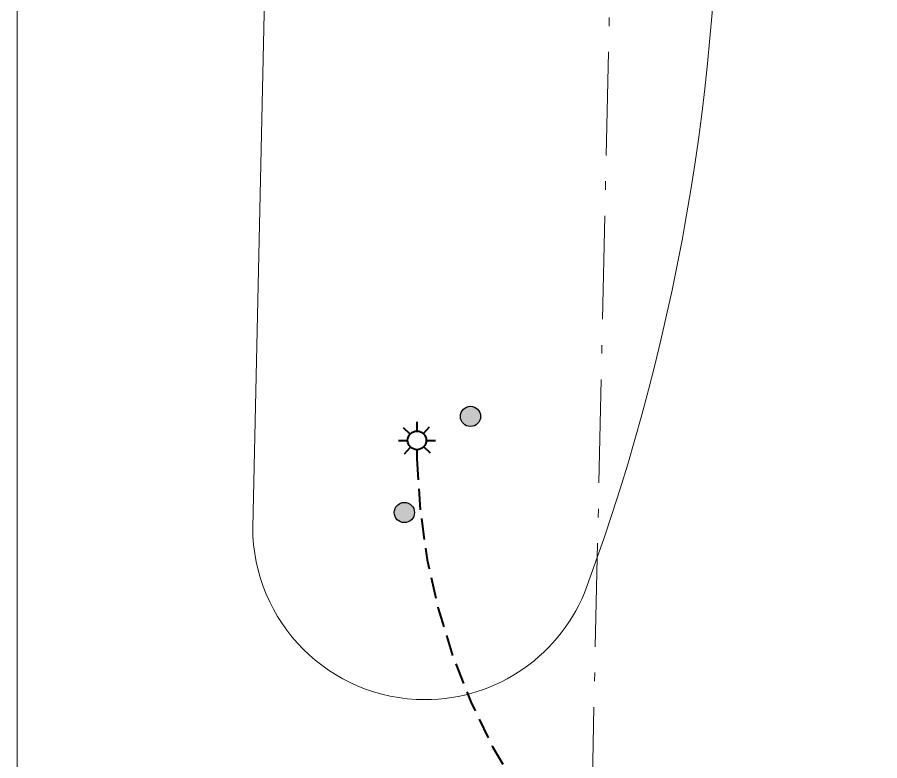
# Model space of a CAD drawing. Header units: metres. Extents: x 14 to 2416, y -346 to 476.
# Drawn here: x 13.82 to 23.82, y -91.25 to -82.62 of the extents above; entities that cross this region are included whole.
import ezdxf

# ---------------------------------------------------------------- set-up
doc = ezdxf.new("R2010")
doc.units = ezdxf.units.M
doc.linetypes.add('ACAD_ISO10W100', pattern=[18, 12, -3, 0, -3])
doc.linetypes.add('Dash Style-2', pattern=[0.694425, 0.48607, -0.208355])
doc.layers.get('Defpoints').update_dxf_attribs({"color": 6})
for name, color, linetype, lineweight in [('A-ANNO-TEXT', 20, 'Continuous', 13), ('calle', 254, 'Continuous', 0), ('E Salida Luces', 22, 'Continuous', 40), ('E Tuberia Emp Piso', 24, 'Dash Style-2', 40)]:
    doc.layers.add(name, color=color, linetype=linetype, lineweight=lineweight)
doc.layers.add('MAVA Luminarias', color=1, linetype='Continuous')
doc.layers.add('SOLAR', color=7, linetype='ACAD_ISO10W100', lineweight=9, true_color=0xff1414)

# ---------------------------------------------------------------- blocks, each defined once
blk = doc.blocks.new('A$Cd6acdfdc')
at = {"layer": 'MAVA Luminarias', "transparency": 33554687}
blk.add_hatch(color=2, dxfattribs=at).paths.add_polyline_path([(0, 0.079, 1), (0.158, 0.079, 1)])
at = {"layer": 'MAVA Luminarias', "color": 2, "transparency": 33554687}
blk.add_circle((0.079, 0.079), 0.079, dxfattribs=at)
blk = doc.blocks.new('A$Cc5be7df0')
at = {"layer": 'calle'}
blk.add_line((1.814, 20.3265), (2.1766, 36.6745), dxfattribs=at)
for centre, radius, start, end in [((-17.7613, 28.237), 24.9752, 339.86032, 23.37936), ((-17.7613, 28.237), 28.9752, 333.79791, 18.79711), ((3.8116, 20.324), 1.9975, 179.9294, 269.92878), ((3.8091, 20.3265), 2, 270, 339.86032)]:
    blk.add_arc(centre, radius, start, end, dxfattribs=at)
at = {"layer": 'SOLAR', "ltscale": 0.1}
blk.add_lwpolyline([(66.0714, 43.2401), (65.5674, 13.241), (5.6578, 13.2411), (6.323, 43.2305), (66.0714, 43.2401)], dxfattribs=at)
blk = doc.blocks.new('Luz Jardin')
at = {"layer": 'E Salida Luces', "linetype": 'Continuous'}
for p, q in [((0, 0.358), (0, 0.181)), ((-0.132, 0.123), (-0.262, 0.244)), ((0.123, 0.133), (0.243, 0.263)), ((-0.358, 0.001), (-0.18, 0.001)), ((0.18, 0.001), (0.358, 0.001)), ((-0.243, -0.261), (-0.123, -0.131)), ((0.262, -0.243), (0.132, -0.122)), ((0, -0.179), (0, -0.357))]:
    blk.add_line(p, q, dxfattribs=at)
blk.add_circle((0, 0.001), 0.18, dxfattribs=at)

msp = doc.modelspace()

# ---------------------------------------------------------------- linework, layer by layer
at = {"layer": 'Defpoints', "lineweight": 13}
msp.add_lwpolyline([(13.8218, -55.133), (88.8549, -55.133), (88.8549, -109.5183), (13.8218, -109.5183)], close=True, dxfattribs=at)
at = {"layer": 'E Tuberia Emp Piso', "ltscale": 0.5}
msp.add_arc((25.8763, -87.5805), 7.4232, 181.26935, 252.45641, dxfattribs=at)

# ---------------------------------------------------------------- block references
at = {"layer": 'A-ANNO-TEXT'}
msp.add_blockref('A$Cc5be7df0', (14.7377, -108.8632), dxfattribs=at)
at = {"layer": 'E Salida Luces', "xscale": 0.6, "yscale": 0.6, "zscale": 0.6}
msp.add_blockref('Luz Jardin', (18.4549, -87.5308), dxfattribs=at)
at = {"layer": 'MAVA Luminarias', "xscale": 1.483214008569871, "yscale": 1.483214008569871, "zscale": 1.483214008569871}
for p in [(18.9584, -87.3691), (18.1915, -88.484)]:
    msp.add_blockref('A$Cd6acdfdc', p, dxfattribs=at)

doc.saveas('drawing.dxf')
